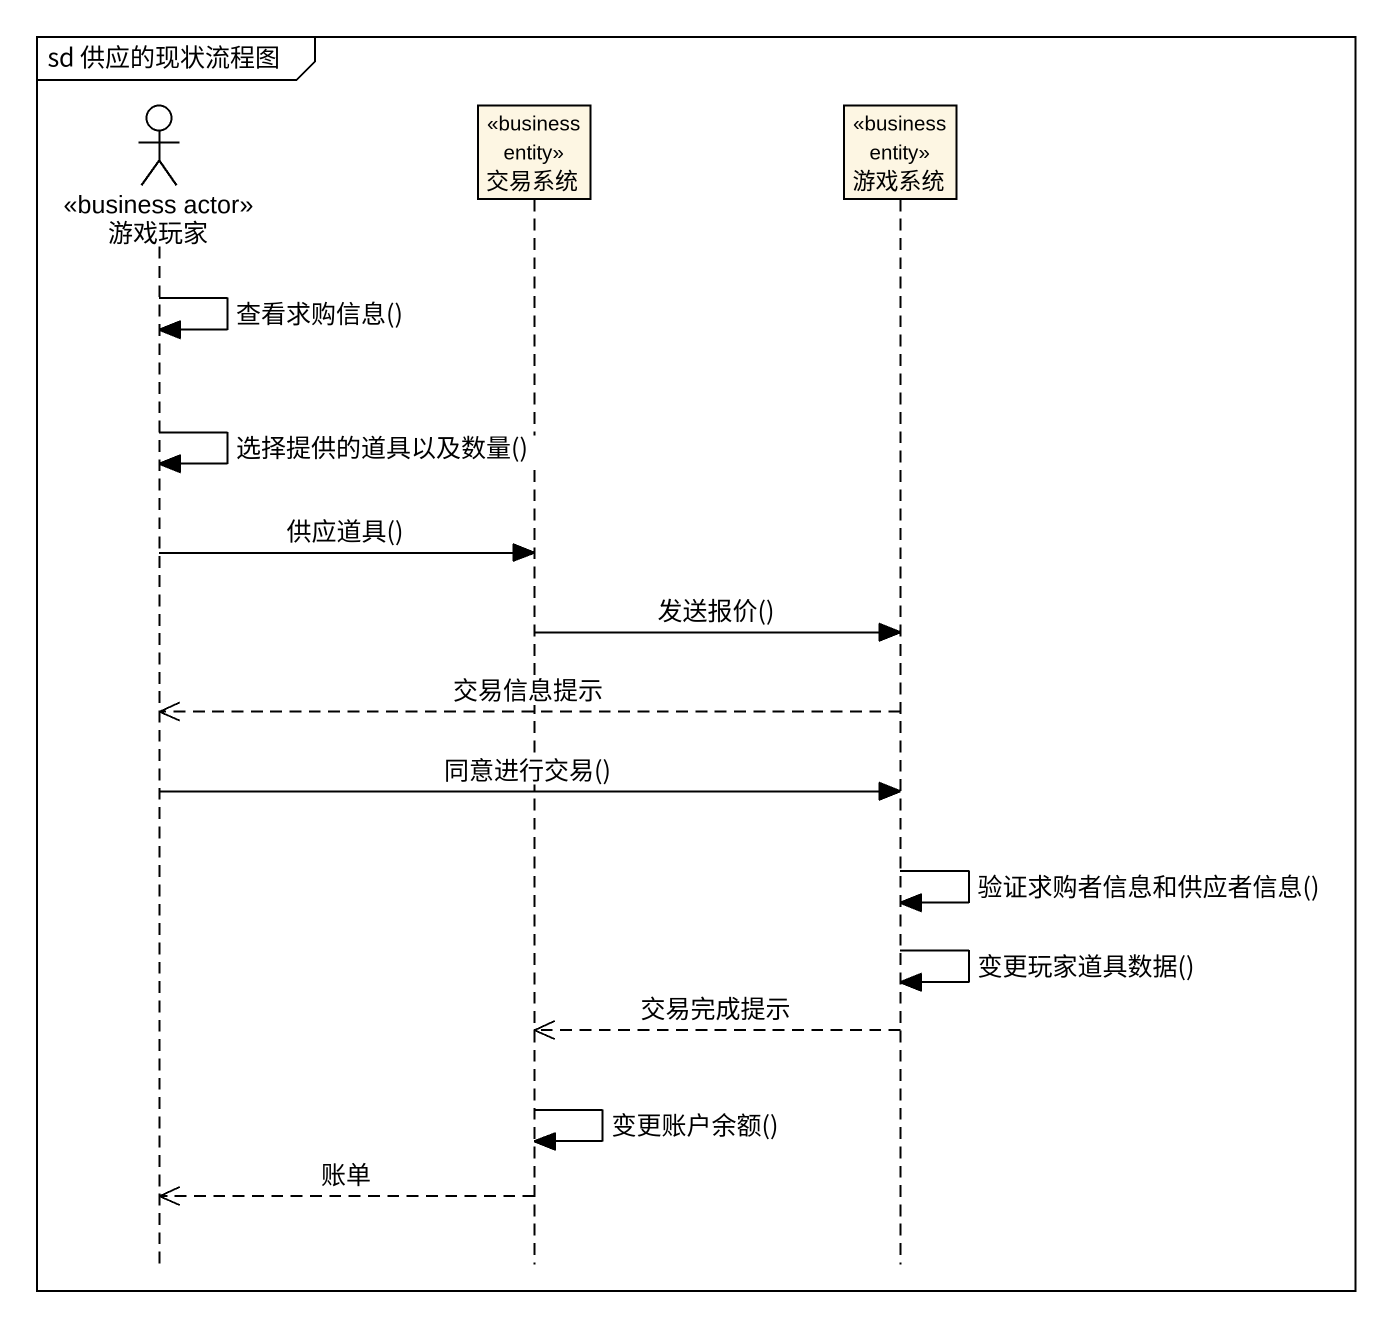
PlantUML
@startuml
mainframe sd 供应的现状流程图
hide footbox
actor 游戏玩家 <<business actor>>
participant 交易系统 <<business entity>>
participant 游戏系统 <<business entity>>

游戏玩家 -> 游戏玩家 : 查看求购信息()
游戏玩家 -> 游戏玩家 : 选择提供的道具以及数量()
游戏玩家 -> 交易系统 : 供应道具()
交易系统 -> 游戏系统 : 发送报价()
游戏系统 -->> 游戏玩家 : 交易信息提示
游戏玩家 -> 游戏系统 : 同意进行交易()
游戏系统 -> 游戏系统 : 验证求购者信息和供应者信息()
游戏系统 -> 游戏系统 : 变更玩家道具数据()
游戏系统 -->> 交易系统 : 交易完成提示
交易系统 -> 交易系统 : 变更账户余额()
交易系统 -->> 游戏玩家 : 账单
@enduml
